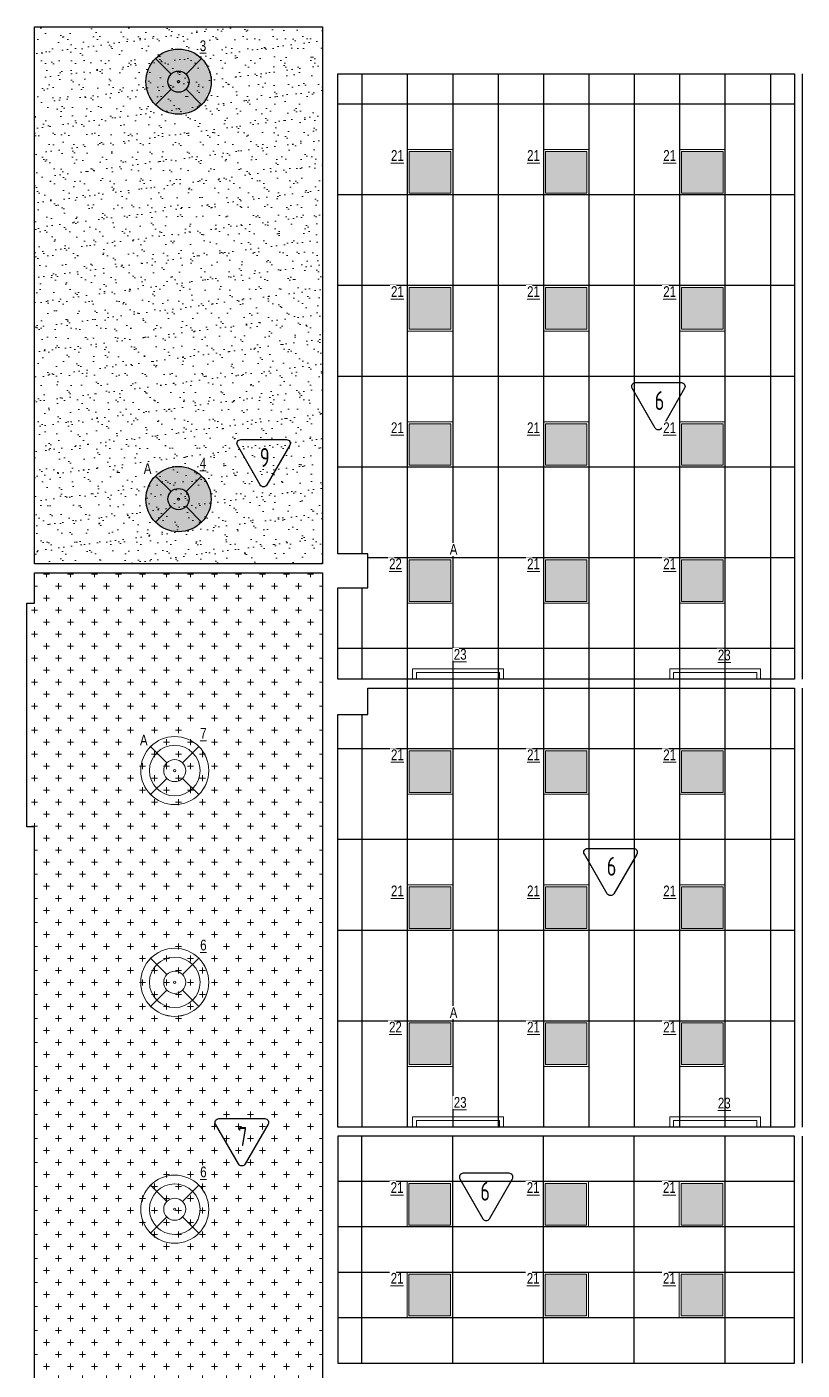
# Model space of a CAD drawing. Header units: millimetres. Extents: x -510890 to 418982, y -118257 to 141350.
# Drawn here: x -25301 to -15051, y 64722 to 82486 of the extents above; entities that cross this region are included whole.
import ezdxf

# ---------------------------------------------------------------- set-up
doc = ezdxf.new("R2010")
doc.units = ezdxf.units.MM
for name, color, linetype, lineweight in [('_ЭОМ_ОБЩ_Освещение_текст тип светильника', 172, 'Continuous', 50), ('_ЭОМ_светильник А', 1, 'Continuous', 35), ('_ЭОМ_светильник Р', 4, 'Continuous', 35), ('АР_Потолки_Штриховка', 252, 'Continuous', 0)]:
    doc.layers.add(name, color=color, linetype=linetype, lineweight=lineweight)
doc.layers.add('X-ref Light', color=250, linetype='Continuous')
doc.layers.add('X-ref Light Emergency', color=249, linetype='Continuous')
doc.layers.add('АР_Потолок_Покраска', color=7, linetype='Continuous', lineweight=5, true_color=0x007399)
doc.layers.get('X-ref Light').off()
doc.styles.add('ISOCPEUR', font='isocpeur.ttf', dxfattribs={"height": 799.9999999999999})
doc.styles.add('ГОСТ', font='cad.shx', dxfattribs={"width": 0.8})

# ---------------------------------------------------------------- blocks, each defined once
blk = doc.blocks.new('подвесной светильник люстра')
at = {"true_color": 0xf8f6b0, "transparency": 33554687}
h = blk.add_hatch(color=51, dxfattribs=at)
h.dxf.hatch_style = 1
edge = h.paths.add_edge_path()
edge.add_ellipse((0, 0), major_axis=(-431.6666666666836, 0), ratio=0.9999999999999278, start_angle=225.0000000000021, end_angle=314.9999999999979)
edge.add_line((-305.234427212194, 305.234427212194), (-98.99494936611666, 98.99494936611666))
edge.add_ellipse((0, 0), major_axis=(-140.0000000000049, 0), ratio=0.9999999999999304, start_angle=225.000000000002, end_angle=314.999999999998, ccw=False)
edge.add_line((98.99494936612066, 98.99494936611336), (305.2344272121939, 305.2344272121939))
edge = h.paths.add_edge_path()
edge.add_ellipse((0, 0), major_axis=(-140.0000000000049, 0), ratio=0.9999999999999304, start_angle=314.999999999998, end_angle=405.000000000002, ccw=False)
edge.add_line((-98.99494936611666, 98.99494936611666), (-305.234427212194, 305.234427212194))
edge.add_ellipse((0, 0), major_axis=(-431.6666666666836, 0), ratio=0.9999999999999278, start_angle=314.9999999999979, end_angle=405.0000000000014)
edge.add_line((-305.2344272121976, -305.2344272121903), (-98.99494936611669, -98.99494936611666))
edge = h.paths.add_edge_path()
edge.add_ellipse((0, 0), major_axis=(-140.0000000000049, 0), ratio=0.9999999999999304, start_angle=405.000000000002, end_angle=494.999999999998, ccw=False)
edge.add_line((-98.99494936611664, -98.99494936611677), (-305.2344272121976, -305.2344272121903))
edge.add_ellipse((0, 0), major_axis=(-431.6666666666836, 0), ratio=0.9999999999999278, start_angle=405.0000000000014, end_angle=494.9999999999979)
edge.add_line((305.234427212194, -305.234427212194), (98.99494936611669, -98.99494936611666))
edge = h.paths.add_edge_path()
edge.add_ellipse((0, 0), major_axis=(-431.6666666666836, 0), ratio=0.9999999999999278, start_angle=494.9999999999979, end_angle=585.0000000000022)
edge.add_line((305.234427212194, 305.2344272121939), (98.99494936612007, 98.99494936611276))
edge.add_ellipse((0, 0), major_axis=(-140.0000000000049, 0), ratio=0.9999999999999304, start_angle=494.999999999998, end_angle=585.000000000002, ccw=False)
edge.add_line((98.99494936611674, -98.99494936611666), (305.2344272121939, -305.234427212194))
edge = h.paths.add_edge_path()
edge.add_ellipse((0, 0), major_axis=(-140.0000000000049, 0), ratio=0.9999999999999304, start_angle=494.999999999998, end_angle=585.0000000000019)
edge.add_ellipse((0, 0), major_axis=(-140.0000000000049, 0), ratio=0.9999999999999304, start_angle=225.000000000002, end_angle=314.999999999998)
edge.add_ellipse((0, 0), major_axis=(-140.0000000000049, 0), ratio=0.9999999999999304, start_angle=314.999999999998, end_angle=405.000000000002)
edge.add_ellipse((0, 0), major_axis=(-140.0000000000049, 0), ratio=0.9999999999999304, start_angle=405.000000000002, end_angle=494.999999999998)
edge = h.paths.add_edge_path(flags=16)
edge.add_ellipse((0, 0), major_axis=(-14.00000000000909, 0), ratio=0.9999999999987021, start_angle=0, end_angle=360)
at = {"color": 0, "linetype": 'ByBlock', "lineweight": -2}
for points in [[(-305.2344272121991, 305.2344272121991), (-98.99494936611154, 98.99494936611154)], [(305.2344272121991, 305.2344272121991), (98.99494936611882, 98.99494936611154)], [(-98.99494936611154, -98.99494936611154), (-305.2344272121918, -305.2344272121845)], [(98.99494936611154, -98.99494936611154), (305.2344272121991, -305.2344272121991)]]:
    blk.add_lwpolyline(points, dxfattribs=at)
for major_axis, ratio, start_param, end_param in [((-431.6666666666836, 0), 0.9999999999999278, 3.926990816987278, 10.21017612416686), ((-140.0000000000049, 0), 0.9999999999999304, 3.926990816987276, 10.21017612416686), ((-140.0000000000049, 0), 0.9999999999999304, 3.926990816987276, 10.21017612416686), ((-14.00000000000909, 0), 0.9999999999987021, 3.926990816987891, 10.21017612416748)]:
    blk.add_ellipse((0, 0), major_axis=major_axis, ratio=ratio, start_param=start_param, end_param=end_param, dxfattribs=at)
blk = doc.blocks.new('A$C4757d704')
at = {"true_color": 0xf8f6b0, "transparency": 33554687}
h = blk.add_hatch(color=51, dxfattribs=at)
h.dxf.hatch_style = 1
h.paths.add_polyline_path([(213.8624240825741, 686.4852035840837), (131.8888672508434, 768.4587604158228, 0.198841386224367), (0.1738138333512325, 450.347627666637, 0.1989833504630757), (132.0626810841545, 132.06268108414), (213.8624240825695, 213.8624240825578, -0.1989123673796465), (115.9790415045762, 450.1738138333185, -0.1989123673796514)])
edge = h.paths.add_edge_path()
edge.add_arc((450.1738138333512, 450.1738138333185), 334.194772328775, 135.0000000000014, 180)
edge.add_arc((450.1738138333512, 450.1738138333185), 334.194772328775, 180, 224.9999999999975)
edge.add_line((213.8624240825695, 213.8624240825578), (346.9345847065837, 346.9345847065766))
edge.add_ellipse((450.1738138333512, 450.1738138333185), major_axis=(-146.0023180000051, 0), ratio=0.9999999999999303, start_angle=315.0000000000051, end_angle=404.9999999999949, ccw=False)
edge.add_line((346.9345847065838, 553.4130429600605), (213.8624240825741, 686.4852035840837))
edge = h.paths.add_edge_path()
edge.add_line((213.8624240825741, 686.4852035840837), (346.9345847065837, 553.4130429600605))
edge.add_ellipse((450.1738138333512, 450.1738138333185), major_axis=(-146.0023180000051, 0), ratio=0.9999999999999303, start_angle=225.000000000002, end_angle=315.0000000000051, ccw=False)
edge.add_line((553.4130429601197, 553.4130429600615), (686.4852035841284, 686.4852035840837))
edge.add_arc((450.1738138333512, 450.1738138333185), 334.1947723287751, 44.99999999999855, 135.0000000000014)
h.paths.add_polyline_path([(131.8888672508434, 768.4587604158228), (213.8624240825741, 686.4852035840837, -0.4142135623731099), (686.4852035841284, 686.4852035840837), (768.4587604158592, 768.4587604158228, 0.4143735626423198)])
h.paths.add_polyline_path([(768.4587604158592, 768.4587604158228), (686.4852035841284, 686.4852035840837, -0.1989123673796514), (784.3685861621262, 450.1738138333185, -0.1989123673796514), (686.4852035841284, 213.8624240825533), (768.2849465825407, 132.0626810841327, 0.1989833504630816), (900.1738138333512, 450.347627666637, 0.198841386224367)])
edge = h.paths.add_edge_path()
edge.add_line((686.4852035841284, 686.4852035840837), (553.4130429601175, 553.4130429600593))
edge.add_ellipse((450.1738138333512, 450.1738138333185), major_axis=(-146.0023180000051, 0), ratio=0.9999999999999303, start_angle=495.000000000005, end_angle=585.000000000002, ccw=False)
edge.add_line((553.4130429601188, 346.9345847065764), (686.4852035841284, 213.8624240825533))
edge.add_arc((450.1738138333512, 450.1738138333185), 334.194772328775, 315.0000000000014, 360)
edge.add_arc((450.1738138333513, 450.1738138333185), 334.194772328775, 0, 44.99999999999856)
edge = h.paths.add_edge_path()
edge.add_ellipse((450.1738138333512, 450.1738138333185), major_axis=(-146.0023180000051, 0), ratio=0.9999999999999303, start_angle=404.9999999999949, end_angle=495.000000000005, ccw=False)
edge.add_line((346.9345847065837, 346.9345847065765), (213.8624240825695, 213.8624240825578))
edge.add_arc((450.1738138333512, 450.1738138333185), 334.194772328775, 224.9999999999975, 315.0000000000014)
edge.add_line((686.4852035841284, 213.8624240825533), (553.4130429601188, 346.9345847065764))
h.paths.add_polyline_path([(768.2849465825407, 132.0626810841327), (686.4852035841284, 213.8624240825533, -0.4142135623731155), (213.8624240825695, 213.8624240825578), (132.0626810841545, 132.06268108414, 0.4140535802038305)])
edge = h.paths.add_edge_path()
edge.add_ellipse((450.1738138333512, 450.1738138333185), major_axis=(-146.0023180000051, 0), ratio=0.9999999999999303, start_angle=495.000000000005, end_angle=585.0000000000019)
edge.add_ellipse((450.1738138333512, 450.1738138333185), major_axis=(-146.0023180000051, 0), ratio=0.9999999999999303, start_angle=225.000000000002, end_angle=315.0000000000051)
edge.add_ellipse((450.1738138333512, 450.1738138333185), major_axis=(-146.0023180000051, 0), ratio=0.9999999999999303, start_angle=315.0000000000051, end_angle=404.9999999999948)
edge.add_ellipse((450.1738138333512, 450.1738138333185), major_axis=(-146.0023180000051, 0), ratio=0.9999999999999303, start_angle=404.9999999999948, end_angle=495.000000000005)
edge = h.paths.add_edge_path(flags=0)
edge.add_ellipse((450.1738138333512, 450.1738138333185), major_axis=(-14.60023180000948, 0), ratio=0.999999999998702, start_angle=0, end_angle=360)
edge = h.paths.add_edge_path(flags=16)
edge.add_ellipse((450.1738138333512, 450.1738138333185), major_axis=(-14.60023180000948, 0), ratio=0.999999999998702, start_angle=0, end_angle=360)
at = {"layer": 'АР_Потолки_Штриховка', "color": 18, "ltscale": 100, "true_color": 0x000000}
for points in [[(131.8528573591811, 768.4947703074849), (346.9345847065761, 553.4130429600682)], [(768.4947703075213, 768.4947703074849), (553.4130429601264, 553.4130429600682)], [(346.9345847065761, 346.9345847065688), (131.8528573591811, 131.8528573591666)], [(553.4130429601264, 346.9345847065688), (768.4947703075213, 131.852857359152)]]:
    blk.add_lwpolyline(points, dxfattribs=at)
for centre, radius in [((450.1738138333512, 450.347627666637), 450), ((450.1738138333512, 450.1738138333185), 334.194772328775)]:
    blk.add_circle(centre, radius, dxfattribs=at)
for major_axis, ratio, start_param, end_param in [((-146.0023180000051, 0), 0.9999999999999303, 3.926990816987276, 10.21017612416686), ((-146.0023180000051, 0), 0.9999999999999303, 3.926990816987276, 10.21017612416686), ((-14.60023180000948, 0), 0.999999999998702, 3.926990816987891, 10.21017612416748)]:
    blk.add_ellipse((450.1738138333512, 450.1738138333185), major_axis=major_axis, ratio=ratio, start_param=start_param, end_param=end_param, dxfattribs=at)
blk = doc.blocks.new('светильник школа коридор')
at = {"color": 0, "linetype": 'ByBlock', "lineweight": -2}
for points in [[(-318.3209564741701, 318.3209564741665), (-103.2392291267752, 103.2392291267497)], [(318.3209564741701, 318.3209564741665), (103.2392291267752, 103.2392291267497)], [(-103.2392291267752, -103.2392291267497), (-318.3209564741701, -318.3209564741519)], [(103.2392291267752, -103.2392291267497), (318.3209564741701, -318.3209564741665)]]:
    blk.add_lwpolyline(points, dxfattribs=at)
blk.add_circle((0, 0), 334.194772328775, dxfattribs=at)
for major_axis, ratio, start_param, end_param in [((-450.1738138333509, 0), 0.999999999999928, 3.926990816987278, 10.21017612416686), ((-146.0023180000051, 0), 0.9999999999999303, 3.926990816987276, 10.21017612416686), ((-146.0023180000051, 0), 0.9999999999999303, 3.926990816987276, 10.21017612416686), ((-14.60023180000948, 0), 0.999999999998702, 3.926990816987891, 10.21017612416748)]:
    blk.add_ellipse((0, 0), major_axis=major_axis, ratio=ratio, start_param=start_param, end_param=end_param, dxfattribs=at)
blk = doc.blocks.new('Кососвет')
at = {"color": 0, "linetype": 'ByBlock', "lineweight": -2, "ltscale": 40}
for points in [[(-600, 26.38208023784682), (600, 26.38208023784682), (600, -111.2262301087801)], [(-600, 26.38208023784682), (-600, -111.2262301087801)], [(-600, -111.2262301087801), (-550, -111.2262301087801)], [(-550, -23.61791976216773), (550, -23.61791976216773)], [(-550, -111.2262301087801), (-550, -23.61791976216773)], [(600, -111.2262301087801), (550, -111.2262301087801), (550, -23.61791976216773)]]:
    blk.add_lwpolyline(points, dxfattribs=at)
blk = doc.blocks.new('RVE-SLIM-PRIME-595')
at = {"color": 0, "linetype": 'ByBlock', "lineweight": -2, "ltscale": 40}
for points in [[(300, -300), (-300, -300), (-300, 300), (300, 300)], [(275, -275), (-275, -275), (-275, 275), (275, 275)]]:
    blk.add_lwpolyline(points, close=True, dxfattribs=at)
blk = doc.blocks.new('A$Cf5012a0c')
at = {"layer": 'АР_Потолки_Штриховка', "color": 18, "lineweight": 18, "ltscale": 100, "true_color": 0x000000}
for points in [[(53070.29662542976, -35186.70062140637), (52470.29662542976, -35186.70062140637), (52470.29662542976, -34586.70062140637), (53070.29662542976, -34586.70062140637)], [(53045.29662542976, -35161.70062140637), (52495.29662542976, -35161.70062140637), (52495.29662542976, -34611.70062140637), (53045.29662542976, -34611.70062140637)], [(54870.29662542976, -35186.70062140637), (54270.29662542976, -35186.70062140637), (54270.29662542976, -34586.70062140637), (54870.29662542976, -34586.70062140637)], [(54845.29662542976, -35161.70062140637), (54295.29662542976, -35161.70062140637), (54295.29662542976, -34611.70062140637), (54845.29662542976, -34611.70062140637)], [(56670.29662542976, -35186.70062140643), (56070.29662542976, -35186.70062140643), (56070.29662542976, -34586.70062140643), (56670.29662542976, -34586.70062140643)], [(56645.29662542976, -35161.70062140643), (56095.29662542976, -35161.70062140643), (56095.29662542976, -34611.70062140643), (56645.29662542976, -34611.70062140643)], [(53070.29662542976, -36986.70062140637), (52470.29662542976, -36986.70062140637), (52470.29662542976, -36386.70062140637), (53070.29662542976, -36386.70062140637)], [(53045.29662542976, -36961.70062140637), (52495.29662542976, -36961.70062140637), (52495.29662542976, -36411.70062140637), (53045.29662542976, -36411.70062140637)], [(54870.29662542976, -36986.70062140637), (54270.29662542976, -36986.70062140637), (54270.29662542976, -36386.70062140637), (54870.29662542976, -36386.70062140637)], [(54845.29662542976, -36961.70062140637), (54295.29662542976, -36961.70062140637), (54295.29662542976, -36411.70062140637), (54845.29662542976, -36411.70062140637)], [(56670.29662542976, -36986.70062140643), (56070.29662542976, -36986.70062140643), (56070.29662542976, -36386.70062140643), (56670.29662542976, -36386.70062140643)], [(56645.29662542976, -36961.70062140643), (56095.29662542976, -36961.70062140643), (56095.29662542976, -36411.70062140643), (56645.29662542976, -36411.70062140643)], [(53070.29662542976, -38786.70062140637), (52470.29662542976, -38786.70062140637), (52470.29662542976, -38186.70062140637), (53070.29662542976, -38186.70062140637)], [(54870.29662542976, -38786.70062140637), (54270.29662542976, -38786.70062140637), (54270.29662542976, -38186.70062140637), (54870.29662542976, -38186.70062140637)], [(56670.29662542976, -38786.70062140643), (56070.29662542976, -38786.70062140643), (56070.29662542976, -38186.70062140643), (56670.29662542976, -38186.70062140643)], [(53045.29662542976, -38761.70062140637), (52495.29662542976, -38761.70062140637), (52495.29662542976, -38211.70062140637), (53045.29662542976, -38211.70062140637)], [(54845.29662542976, -38761.70062140637), (54295.29662542976, -38761.70062140637), (54295.29662542976, -38211.70062140637), (54845.29662542976, -38211.70062140637)], [(56645.29662542976, -38761.70062140643), (56095.29662542976, -38761.70062140643), (56095.29662542976, -38211.70062140643), (56645.29662542976, -38211.70062140643)], [(53070.29662542976, -40586.70062140637), (52470.29662542976, -40586.70062140637), (52470.29662542976, -39986.70062140637), (53070.29662542976, -39986.70062140637)], [(53045.29662542976, -40561.70062140637), (52495.29662542976, -40561.70062140637), (52495.29662542976, -40011.70062140637), (53045.29662542976, -40011.70062140637)], [(54870.29662542976, -40586.70062140637), (54270.29662542976, -40586.70062140637), (54270.29662542976, -39986.70062140637), (54870.29662542976, -39986.70062140637)], [(54845.29662542976, -40561.70062140637), (54295.29662542976, -40561.70062140637), (54295.29662542976, -40011.70062140637), (54845.29662542976, -40011.70062140637)], [(56670.29662542976, -40586.70062140643), (56070.29662542976, -40586.70062140643), (56070.29662542976, -39986.70062140643), (56670.29662542976, -39986.70062140643)], [(56645.29662542976, -40561.70062140643), (56095.29662542976, -40561.70062140643), (56095.29662542976, -40011.70062140643), (56645.29662542976, -40011.70062140643)], [(53070.29662542976, -43111.89572919143), (52470.29662542976, -43111.89572919143), (52470.29662542976, -42511.89572919143), (53070.29662542976, -42511.89572919143)], [(53045.29662542976, -43086.89572919143), (52495.29662542976, -43086.89572919143), (52495.29662542976, -42536.89572919143), (53045.29662542976, -42536.89572919143)], [(54870.29662542976, -43111.89572919143), (54270.29662542976, -43111.89572919143), (54270.29662542976, -42511.89572919143), (54870.29662542976, -42511.89572919143)], [(54845.29662542976, -43086.89572919143), (54295.29662542976, -43086.89572919143), (54295.29662542976, -42536.89572919143), (54845.29662542976, -42536.89572919143)], [(56670.29662542976, -43111.89572919148), (56070.29662542976, -43111.89572919148), (56070.29662542976, -42511.89572919148), (56670.29662542976, -42511.89572919148)], [(56645.29662542976, -43086.89572919148), (56095.29662542976, -43086.89572919148), (56095.29662542976, -42536.89572919148), (56645.29662542976, -42536.89572919148)], [(53070.29662542976, -44911.89572919143), (52470.29662542976, -44911.89572919143), (52470.29662542976, -44311.89572919143), (53070.29662542976, -44311.89572919143)], [(53045.29662542976, -44886.89572919143), (52495.29662542976, -44886.89572919143), (52495.29662542976, -44336.89572919143), (53045.29662542976, -44336.89572919143)], [(54870.29662542976, -44911.89572919143), (54270.29662542976, -44911.89572919143), (54270.29662542976, -44311.89572919143), (54870.29662542976, -44311.89572919143)], [(54845.29662542976, -44886.89572919143), (54295.29662542976, -44886.89572919143), (54295.29662542976, -44336.89572919143), (54845.29662542976, -44336.89572919143)], [(56670.29662542976, -44911.89572919148), (56070.29662542976, -44911.89572919148), (56070.29662542976, -44311.89572919148), (56670.29662542976, -44311.89572919148)], [(56645.29662542976, -44886.89572919148), (56095.29662542976, -44886.89572919148), (56095.29662542976, -44336.89572919148), (56645.29662542976, -44336.89572919148)], [(53070.29662542976, -46711.89572919143), (52470.29662542976, -46711.89572919143), (52470.29662542976, -46111.89572919143), (53070.29662542976, -46111.89572919143)], [(53045.29662542976, -46686.89572919143), (52495.29662542976, -46686.89572919143), (52495.29662542976, -46136.89572919143), (53045.29662542976, -46136.89572919143)], [(54870.29662542976, -46711.89572919143), (54270.29662542976, -46711.89572919143), (54270.29662542976, -46111.89572919143), (54870.29662542976, -46111.89572919143)], [(54845.29662542976, -46686.89572919143), (54295.29662542976, -46686.89572919143), (54295.29662542976, -46136.89572919143), (54845.29662542976, -46136.89572919143)], [(56670.29662542976, -46711.89572919148), (56070.29662542976, -46711.89572919148), (56070.29662542976, -46111.89572919148), (56670.29662542976, -46111.89572919148)], [(56645.29662542976, -46686.89572919148), (56095.29662542976, -46686.89572919148), (56095.29662542976, -46136.89572919148), (56645.29662542976, -46136.89572919148)]]:
    blk.add_lwpolyline(points, close=True, dxfattribs=at)
at = {"layer": '_ЭОМ_светильник А', "color": 18, "lineweight": 18, "ltscale": 100, "true_color": 0x000000}
for name, p in [('подвесной светильник люстра', (49445.28358506341, -39208.97285786917)), ('RVE-SLIM-PRIME-595', (52770.29662542976, -40286.70062140637)), ('RVE-SLIM-PRIME-595', (52770.29662542976, -46411.89572919143))]:
    blk.add_blockref(name, p, dxfattribs=at)
at = {"layer": '_ЭОМ_светильник Р', "color": 18, "lineweight": 18, "ltscale": 100, "true_color": 0x000000}
for name, p in [('подвесной светильник люстра', (49445.30843784846, -33688.93852798775)), ('RVE-SLIM-PRIME-595', (52770.29662543011, -34886.71512202325)), ('RVE-SLIM-PRIME-595', (54570.29662543011, -34886.71512202325)), ('RVE-SLIM-PRIME-595', (56370.29662543011, -34886.71512202331)), ('RVE-SLIM-PRIME-595', (52770.29662543011, -36686.71512202325)), ('RVE-SLIM-PRIME-595', (54570.29662543011, -36686.71512202325)), ('RVE-SLIM-PRIME-595', (56370.29662543011, -36686.71512202331)), ('RVE-SLIM-PRIME-595', (52770.29662543011, -38486.71512202325)), ('RVE-SLIM-PRIME-595', (54570.29662543011, -38486.71512202325)), ('RVE-SLIM-PRIME-595', (56370.29662543011, -38486.71512202331)), ('RVE-SLIM-PRIME-595', (54570.29662543011, -40286.71512202325)), ('RVE-SLIM-PRIME-595', (56370.29662543011, -40286.71512202331)), ('Кососвет', (53140.29662542942, -41478.16949908281)), ('Кососвет', (56540.29662542942, -41478.16949908281)), ('RVE-SLIM-PRIME-595', (52770.29662543011, -42811.9102298083)), ('RVE-SLIM-PRIME-595', (54570.29662543011, -42811.9102298083)), ('RVE-SLIM-PRIME-595', (56370.29662543011, -42811.91022980836)), ('RVE-SLIM-PRIME-595', (52770.29662543011, -44611.9102298083)), ('RVE-SLIM-PRIME-595', (54570.29662543011, -44611.9102298083)), ('RVE-SLIM-PRIME-595', (56370.29662543011, -44611.91022980836)), ('светильник школа коридор', (49395.29662543023, -45599.39841793932)), ('RVE-SLIM-PRIME-595', (54570.29662543011, -46411.9102298083)), ('RVE-SLIM-PRIME-595', (56370.29662543011, -46411.91022980836)), ('Кососвет', (53140.29662542942, -47403.16949908252)), ('Кососвет', (56540.29662542942, -47403.16949908252)), ('светильник школа коридор', (49395.29662543023, -48599.39841793932)), ('RVE-SLIM-PRIME-595', (52766.22499498155, -48534.39572919317)), ('RVE-SLIM-PRIME-595', (54566.22499498178, -48534.39572919189)), ('RVE-SLIM-PRIME-595', (56366.22499498155, -48534.39572919189)), ('RVE-SLIM-PRIME-595', (52766.22499498155, -49734.39572919317)), ('RVE-SLIM-PRIME-595', (54566.22499498178, -49734.39572919189)), ('RVE-SLIM-PRIME-595', (56366.22499498155, -49734.39572919189))]:
    blk.add_blockref(name, p, dxfattribs=at)
at = {"layer": 'X-ref Light', "color": 18, "linetype": 'ByBlock', "lineweight": 18, "ltscale": 40, "true_color": 0x000000}
for p in [(48945.12281159684, -43249.57223177265), (48945.12281159684, -46049.57223177265), (48945.12281159684, -49049.57223177265)]:
    blk.add_blockref('A$C4757d704', p, dxfattribs=at)
at = {"layer": 'X-ref Light Emergency', "color": 18, "linetype": 'ByBlock', "lineweight": 18, "ltscale": 40, "true_color": 0x000000}
for p in [(49445.30843784846, -33688.93852798775), (49445.28358506341, -39208.97285786917)]:
    blk.add_blockref('подвесной светильник люстра', p, dxfattribs=at)
at = {"layer": '_ЭОМ_ОБЩ_Освещение_текст тип светильника', "color": 18, "lineweight": 18, "ltscale": 40, "true_color": 0x000000, "char_height": 142.1875, "width": 55.871829552576, "attachment_point": 1, "style": 'ГОСТ', "bg_fill": 3, "box_fill_scale": 1.1, "bg_fill_color": 256, "bg_fill_transparency": 0}
for insert in [(53084.87231896049, -41191.01381905109), (53084.87231896049, -47116.0138190508)]:
    blk.add_mtext('{\\L23}', dxfattribs=dict(at, insert=insert))
for s, insert in [('{\\L3}', (49726.68021122203, -33143.43827024932)), ('{\\L21}', (52253.91411332949, -34594.2937872333)), ('{\\L21}', (54053.91411332949, -34594.2937872333)), ('{\\L21}', (55853.91411332949, -34594.29378723336)), ('{\\L21}', (52253.91411332949, -36394.2937872333)), ('{\\L21}', (54053.91411332949, -36394.2937872333)), ('{\\L21}', (55853.91411332949, -36394.29378723336)), ('{\\L21}', (52253.91411332949, -38194.2937872333)), ('{\\L21}', (54053.91411332949, -38194.2937872333)), ('{\\L21}', (55853.91411332949, -38194.29378723336)), ('{\\L4}', (49726.65535843698, -38663.47260013074)), ('{\\L22}', (52229.10681263334, -39994.27928661642)), ('{\\L21}', (54053.91411332949, -39994.2937872333)), ('{\\L21}', (55853.91411332949, -39994.29378723336)), ('{\\L23}', (56576.64225202403, -41199.68105910637)), ('{\\L21}', (52253.91411332949, -42519.48889501835)), ('{\\L21}', (54053.91411332949, -42519.48889501835)), ('{\\L21}', (55853.91411332949, -42519.48889501841)), ('{\\L21}', (52253.91411332949, -44319.48889501835)), ('{\\L21}', (54053.91411332949, -44319.48889501835)), ('{\\L21}', (55853.91411332949, -44319.48889501841)), ('{\\L6}', (49731.95307613653, -45035.20886566857)), ('{\\L22}', (52229.10681263334, -46119.47439440148)), ('{\\L21}', (54053.91411332949, -46119.48889501835)), ('{\\L21}', (55853.91411332949, -46119.48889501841)), ('{\\L23}', (56576.64225202403, -47124.68105910608)), ('{\\L6}', (49731.95307613653, -48035.20886566857)), ('{\\L21}', (52249.84248288092, -48241.97439440322)), ('{\\L21}', (54049.84248288115, -48241.97439440194)), ('{\\L21}', (55849.84248288092, -48241.97439440194)), ('{\\L21}', (52249.84248288092, -49441.97439440322)), ('{\\L21}', (54049.84248288115, -49441.97439440194)), ('{\\L21}', (55849.84248288092, -49441.97439440194))]:
    blk.add_mtext(s, dxfattribs=dict(at, insert=insert))
at = {"layer": '_ЭОМ_светильник А', "color": 18, "lineweight": 18, "ltscale": 100, "true_color": 0x000000, "char_height": 142.1875, "width": 86.04374658316377, "attachment_point": 1, "style": 'ГОСТ', "bg_fill": 3, "box_fill_scale": 1.1, "bg_fill_color": 256, "bg_fill_transparency": 0}
for insert in [(48985.49604895059, -38734.13129113952), (53031.30552109017, -39803.27846982045), (48935.50908931741, -42324.55707227864, 4.999999999999952e-09), (53031.30552109017, -45928.4735776055)]:
    blk.add_mtext('А', dxfattribs=dict(at, insert=insert))
at = {"layer": '_ЭОМ_светильник А', "color": 18, "lineweight": 18, "ltscale": 100, "true_color": 0x000000}
blk.add_blockref('светильник школа коридор', (49395.29662543023, -42799.39841793932), dxfattribs=at)
at = {"layer": '_ЭОМ_ОБЩ_Освещение_текст тип светильника', "color": 18, "lineweight": 18, "ltscale": 40, "true_color": 0x000000, "insert": (49731.95307613653, -42235.20886566857), "char_height": 142.1875, "width": 55.871829552576, "attachment_point": 1, "style": 'ГОСТ', "bg_fill": 3, "box_fill_scale": 1.1, "bg_fill_color": 256, "bg_fill_transparency": 0}
blk.add_mtext('{\\L7}', dxfattribs=at)

msp = doc.modelspace()

# ---------------------------------------------------------------- hatches: boundary and pattern name
at = {"layer": 'АР_Потолки_Штриховка', "ltscale": 100, "true_color": 0xf8f6b0}
h = msp.add_hatch(color=51, dxfattribs=at)
h.dxf.hatch_style = 1
h.paths.add_polyline_path([(-20245.69748754452, 80288.37756613805), (-19695.69748754452, 80288.37756613805), (-19695.69748754452, 80838.37756613805), (-20245.69748754452, 80838.37756613805)])
h = msp.add_hatch(color=51, dxfattribs=at)
h.dxf.hatch_style = 1
h.paths.add_polyline_path([(-18445.69748754452, 80288.37756613802), (-17895.69748754452, 80288.37756613802), (-17895.69748754452, 80838.37756613802), (-18445.69748754452, 80838.37756613802)])
h = msp.add_hatch(color=51, dxfattribs=at)
h.dxf.hatch_style = 1
h.paths.add_polyline_path([(-16645.69748754452, 80288.377566138), (-16095.69748754452, 80288.377566138), (-16095.69748754452, 80838.377566138), (-16645.69748754452, 80838.377566138)])
h = msp.add_hatch(color=51, dxfattribs=at)
h.dxf.hatch_style = 1
h.paths.add_polyline_path([(-20245.69748754454, 78488.37756613805), (-19695.69748754454, 78488.37756613805), (-19695.69748754454, 79038.37756613805), (-20245.69748754454, 79038.37756613805)])
h = msp.add_hatch(color=51, dxfattribs=at)
h.dxf.hatch_style = 1
h.paths.add_polyline_path([(-18445.69748754454, 78488.37756613802), (-17895.69748754454, 78488.37756613802), (-17895.69748754454, 79038.37756613802), (-18445.69748754454, 79038.37756613802)])
h = msp.add_hatch(color=51, dxfattribs=at)
h.dxf.hatch_style = 1
h.paths.add_polyline_path([(-16645.69748754454, 78488.377566138), (-16095.69748754454, 78488.377566138), (-16095.69748754454, 79038.377566138), (-16645.69748754454, 79038.377566138)])
h = msp.add_hatch(color=51, dxfattribs=at)
h.dxf.hatch_style = 1
h.paths.add_polyline_path([(-20245.69748754456, 76688.37756613805), (-19695.69748754456, 76688.37756613805), (-19695.69748754456, 77238.37756613805), (-20245.69748754456, 77238.37756613805)])
h = msp.add_hatch(color=51, dxfattribs=at)
h.dxf.hatch_style = 1
h.paths.add_polyline_path([(-18445.69748754456, 76688.37756613802), (-17895.69748754456, 76688.37756613802), (-17895.69748754456, 77238.37756613802), (-18445.69748754456, 77238.37756613802)])
h = msp.add_hatch(color=51, dxfattribs=at)
h.dxf.hatch_style = 1
h.paths.add_polyline_path([(-16645.69748754456, 76688.377566138), (-16095.69748754456, 76688.377566138), (-16095.69748754456, 77238.377566138), (-16645.69748754456, 77238.377566138)])
h = msp.add_hatch(color=51, dxfattribs=at)
h.dxf.hatch_style = 1
h.paths.add_polyline_path([(-20245.69748754458, 74888.37756613805), (-19695.69748754458, 74888.37756613805), (-19695.69748754458, 75438.37756613805), (-20245.69748754458, 75438.37756613805)])
h = msp.add_hatch(color=51, dxfattribs=at)
h.dxf.hatch_style = 1
h.paths.add_polyline_path([(-18445.69748754458, 74888.37756613802), (-17895.69748754458, 74888.37756613802), (-17895.69748754458, 75438.37756613802), (-18445.69748754458, 75438.37756613802)])
h = msp.add_hatch(color=51, dxfattribs=at)
h.dxf.hatch_style = 1
h.paths.add_polyline_path([(-16645.69748754458, 74888.377566138), (-16095.69748754458, 74888.377566138), (-16095.69748754458, 75438.377566138), (-16645.69748754458, 75438.377566138)])
h = msp.add_hatch(color=51, dxfattribs=at)
h.dxf.hatch_style = 1
h.paths.add_polyline_path([(-20245.69748754455, 72363.182458353), (-19695.69748754455, 72363.182458353), (-19695.69748754455, 72913.182458353), (-20245.69748754455, 72913.182458353)])
h = msp.add_hatch(color=51, dxfattribs=at)
h.dxf.hatch_style = 1
h.paths.add_polyline_path([(-18445.69748754455, 72363.18245835297), (-17895.69748754455, 72363.18245835297), (-17895.69748754455, 72913.18245835297), (-18445.69748754455, 72913.18245835297)])
h = msp.add_hatch(color=51, dxfattribs=at)
h.dxf.hatch_style = 1
h.paths.add_polyline_path([(-16645.69748754455, 72363.18245835295), (-16095.69748754455, 72363.18245835295), (-16095.69748754455, 72913.18245835295), (-16645.69748754455, 72913.18245835295)])
h = msp.add_hatch(color=51, dxfattribs=at)
h.dxf.hatch_style = 1
h.paths.add_polyline_path([(-20245.69748754453, 70563.182458353), (-19695.69748754453, 70563.182458353), (-19695.69748754453, 71113.182458353), (-20245.69748754453, 71113.182458353)])
h = msp.add_hatch(color=51, dxfattribs=at)
h.dxf.hatch_style = 1
h.paths.add_polyline_path([(-18445.69748754453, 70563.18245835297), (-17895.69748754453, 70563.18245835297), (-17895.69748754453, 71113.18245835297), (-18445.69748754453, 71113.18245835297)])
h = msp.add_hatch(color=51, dxfattribs=at)
h.dxf.hatch_style = 1
h.paths.add_polyline_path([(-16645.69748754453, 70563.18245835295), (-16095.69748754453, 70563.18245835295), (-16095.69748754453, 71113.18245835295), (-16645.69748754453, 71113.18245835295)])
h = msp.add_hatch(color=51, dxfattribs=at)
h.dxf.hatch_style = 1
h.paths.add_polyline_path([(-20245.6974875445, 68763.182458353), (-19695.6974875445, 68763.182458353), (-19695.6974875445, 69313.182458353), (-20245.6974875445, 69313.182458353)])
h = msp.add_hatch(color=51, dxfattribs=at)
h.dxf.hatch_style = 1
h.paths.add_polyline_path([(-18445.6974875445, 68763.18245835297), (-17895.6974875445, 68763.18245835297), (-17895.6974875445, 69313.18245835297), (-18445.6974875445, 69313.18245835297)])
h = msp.add_hatch(color=51, dxfattribs=at)
h.dxf.hatch_style = 1
h.paths.add_polyline_path([(-16645.6974875445, 68763.18245835295), (-16095.6974875445, 68763.18245835295), (-16095.6974875445, 69313.18245835295), (-16645.6974875445, 69313.18245835295)])
h = msp.add_hatch(color=51, dxfattribs=at)
h.dxf.hatch_style = 1
h.paths.add_polyline_path([(-19699.76911799344, 67190.6824583512), (-20249.76911799344, 67190.6824583512), (-20249.76911799344, 66640.6824583512), (-19699.76911799344, 66640.6824583512)])
h = msp.add_hatch(color=51, dxfattribs=at)
h.dxf.hatch_style = 1
h.paths.add_polyline_path([(-17899.76911799305, 67190.6824583525), (-18449.76911799305, 67190.6824583525), (-18449.76911799305, 66640.6824583525), (-17899.76911799305, 66640.6824583525)])
h = msp.add_hatch(color=51, dxfattribs=at)
h.dxf.hatch_style = 1
h.paths.add_polyline_path([(-16099.76911799344, 67190.6824583525), (-16649.76911799344, 67190.6824583525), (-16649.76911799344, 66640.6824583525), (-16099.76911799344, 66640.6824583525)])
h = msp.add_hatch(color=51, dxfattribs=at)
h.dxf.hatch_style = 1
h.paths.add_polyline_path([(-19699.76911799312, 65990.6824583512), (-20249.76911799312, 65990.6824583512), (-20249.76911799312, 65440.68245835121), (-19699.76911799312, 65440.68245835121)])
h = msp.add_hatch(color=51, dxfattribs=at)
h.dxf.hatch_style = 1
h.paths.add_polyline_path([(-17899.76911799272, 65990.6824583525), (-18449.76911799272, 65990.6824583525), (-18449.76911799272, 65440.6824583525), (-17899.76911799272, 65440.6824583525)])
h = msp.add_hatch(color=51, dxfattribs=at)
h.dxf.hatch_style = 1
h.paths.add_polyline_path([(-16099.76911799312, 65990.6824583525), (-16649.76911799312, 65990.6824583525), (-16649.76911799312, 65440.6824583525), (-16099.76911799312, 65440.6824583525)])
at = {"layer": 'АР_Потолок_Покраска'}
h = msp.add_hatch(dxfattribs=at)
h.set_pattern_fill('AR-SAND', color=256, scale=5)
h.set_pattern_definition([(37.50000000000001, (-229917.4390438058, 47614.56216568952), (-8.000156479920228, 244.7066186646712), [0, -193.04, 0, -215.9, 0, -206.375]), (7.499999999999999, (-229917.4390438058, 47614.56216568952), (224.7616415690013, 358.4125502841771), [0, -104.14, 0, -173.99, 0, -66.67500000000001]), (327.5, (-230073.6490438058, 47614.56216568952), (395.496185120729, 0.718592339272881), [0, -63.5, 0, -228.6, 0, -298.45]), (317.5, (-230073.6490438058, 47614.56216568952), (381.7782262361486, 111.4646616286082), [0, -31.75, 0, -149.86, 0, -171.45])])
h.paths.add_polyline_path([(-21390.66254310397, 82485.6824583531), (-21390.69748754419, 75385.68245835276), (-25200.69748754418, 75385.68245835276), (-25200.69748754418, 82485.68245835308)])
h = msp.add_hatch(dxfattribs=at)
h.set_pattern_fill('CROSS', color=256, scale=25)
h.set_pattern_definition([(0, (0, 0), (158.75, 158.75), [79.375, -238.125]), (90, (39.6875, -39.6875), (-158.75, 158.75), [79.375, -238.125])])
h.paths.add_polyline_path([(-25200.69748754412, 75265.68245837334), (-21390.69748754412, 75265.68245837334), (-21390.69748754412, 61655.68245837241), (-25200.69748754389, 61655.68245837241), (-25200.69748754377, 71908.16474465208), (-25300.69748754412, 71908.16474465208), (-25300.69748754412, 74865.68245837252), (-25200.69748754412, 74865.68245837252)])

# ---------------------------------------------------------------- linework, layer by layer
for points in [[(-21390.66254310397, 82485.6824583531), (-21390.69748754419, 75385.68245835276), (-25200.69748754418, 75385.68245835276), (-25200.69748754418, 82485.68245835308)], [(-21190.6974875443, 81866.07267392316), (-15150.69748754488, 81866.07267392316), (-15150.69748754488, 73860.68245835282), (-21190.6974875443, 73860.68245835282), (-21190.6974875443, 75065.68245835276), (-20790.69748754426, 75065.68245835276), (-20790.69748754433, 75515.68262842385), (-21190.6974875443, 75515.68262842385)], [(-25200.69748754412, 75265.68245837334), (-21390.69748754412, 75265.68245837334), (-21390.69748754412, 61655.68245837241), (-25200.69748754389, 61655.68245837241), (-25200.69748754377, 71908.16474465208), (-25300.69748754412, 71908.16474465208), (-25300.69748754412, 74865.68245837252), (-25200.69748754412, 74865.68245837252)], [(-20790.69748754426, 73390.68228828174), (-20790.69748754426, 73740.68245835282), (-15150.6974875443, 73740.68245835282), (-15150.6974875443, 67935.68245835311), (-21190.69748754441, 67935.68245835311), (-21190.6974875445, 73390.68228828174)], [(-15150.6974875443, 67815.68245835253), (-21190.69748754441, 67815.68245835253), (-21190.69748754441, 64815.68245835253), (-15150.6974875443, 64815.68245835253)]]:
    msp.add_lwpolyline(points, close=True)
for points in [[(-20870.69748754459, 81866.07267392316), (-20870.69748754459, 75515.68262842385)], [(-20270.69748754459, 81866.07267392316), (-20270.69748754459, 73860.68245835282)], [(-19670.69748754459, 81866.07267392316), (-19670.69748754459, 73860.68245835282)], [(-19070.69748754459, 81866.07267392316), (-19070.69748754459, 73860.68245835282)], [(-18470.69748754459, 81866.07267392316), (-18470.69748754459, 73860.68245835282)], [(-17870.69748754459, 81866.07267392316), (-17870.69748754459, 73860.68245835282)], [(-17270.69748754459, 81866.07267392316), (-17270.69748754459, 73860.68245835282)], [(-16670.69748754459, 81866.07267392316), (-16670.69748754459, 73860.68245835282)], [(-16070.69748754459, 81866.07267392316), (-16070.69748754459, 73860.68245835282)], [(-15470.69748754459, 81866.07267392316), (-15470.69748754459, 73860.68245835282)], [(-15050.6974875443, 81866.07267392304), (-15050.69748754488, 73860.68245835282)], [(-15150.69748754484, 81463.37756613799), (-21190.69748754431, 81463.37756613806)], [(-15150.69748754485, 80263.37756613799), (-21190.69748754432, 80263.37756613806)], [(-15150.69748754486, 79063.37756613799), (-21190.69748754434, 79063.37756613806)], [(-15150.69748754488, 77863.37756613799), (-21190.69748754435, 77863.37756613806)], [(-15150.69748754489, 76663.37756613799), (-21190.69748754437, 76663.37756613806)], [(-20270.69748754459, 75941.07267392345), (-20270.69748754459, 67935.68245835311)], [(-19670.69748754459, 75941.07267392345), (-19670.69748754459, 67935.68245835311)], [(-19070.69748754459, 75941.07267392345), (-19070.69748754459, 67935.68245835311)], [(-18470.69748754459, 75941.07267392345), (-18470.69748754459, 67935.68245835311)], [(-17870.69748754459, 75941.07267392345), (-17870.69748754459, 67935.68245835311)], [(-17270.69748754459, 75941.07267392345), (-17270.69748754459, 67935.68245835311)], [(-16670.69748754459, 75941.07267392345), (-16670.69748754459, 67935.68245835311)], [(-16070.69748754459, 75941.07267392345), (-16070.69748754459, 67935.68245835311)], [(-15470.69748754459, 75941.07267392345), (-15470.69748754459, 67935.68245835311)], [(-15150.69748754491, 75463.37756613799), (-20790.69748754432, 75463.37756613806)], [(-20870.69748754459, 75065.68245835276), (-20870.69748754459, 73860.68245835282)], [(-15150.69748754492, 74263.37756613799), (-21190.6974875444, 74263.37756613806)], [(-15050.69748754488, 73740.68245835282), (-15050.6974875443, 67935.68245835311)], [(-20870.69748754459, 73390.68228828174), (-20870.69748754459, 67935.68245835311)], [(-15150.69748754433, 72938.18245835297), (-21190.69748754449, 72938.18245835288)], [(-15150.69748754432, 71738.18245835297), (-21190.69748754448, 71738.18245835288)], [(-15150.6974875443, 70538.18245835297), (-21190.69748754446, 70538.18245835288)], [(-15150.69748754428, 69338.18245835297), (-21190.69748754444, 69338.18245835288)], [(-20874.76911799377, 67815.68245835253), (-20874.76911799268, 64815.68245835253)], [(-19674.76911799377, 67815.68245835253), (-19674.76911799268, 64815.68245835253)], [(-18474.76911799377, 67815.68245835253), (-18474.76911799268, 64815.68245835253)], [(-17274.76911799377, 67815.68245835253), (-17274.76911799268, 64815.68245835253)], [(-16074.76911799377, 67815.68245835253), (-16074.76911799269, 64815.68245835253)], [(-15050.6974875443, 67815.68245835253), (-15050.6974875443, 64815.68245835253)], [(-15150.6974875443, 67215.68245835253), (-21190.69748754441, 67215.68245835253)], [(-15150.6974875443, 66615.68245835253), (-21190.69748754441, 66615.68245835253)], [(-15150.6974875443, 66015.68245835253), (-21190.69748754441, 66015.68245835253)], [(-15150.6974875443, 65415.68245835253), (-21190.69748754441, 65415.68245835253)]]:
    msp.add_lwpolyline(points)
for points in [[(-17253.8880297348, 77780.82274777569), (-16647.67008900546, 77780.82274777546, -0.5773494962845065), (-16604.36883988857, 77705.82298507982), (-16907.47772440509, 77180.82299687165, -0.5773541042744643), (-16994.08055241659, 77180.82299687165), (-17297.18921438031, 77705.82259960832, -0.5773491286020777), (-17253.8880297348, 77780.82274777569, -1.710881644036777e-06)], [(-22473.94778146112, 77028.53891750434), (-21867.72984073177, 77028.5389175041, -0.5773494962845065), (-21824.42859161488, 76953.53915480847), (-22127.5374761314, 76428.5391666003, -0.5773541042744643), (-22214.1403041429, 76428.5391666003), (-22517.24896610662, 76953.53876933697, -0.5773491286020777), (-22473.94778146112, 77028.53891750434, -1.710881644036777e-06)], [(-17886.44666365889, 71622.44767700901), (-17280.22872292955, 71622.44767700878, -0.5773494962845065), (-17236.92747381266, 71547.44791431315), (-17540.03635832918, 71022.44792610497, -0.5773541042744643), (-17626.63918634068, 71022.44792610497), (-17929.7478483044, 71547.44752884164, -0.5773491286020777), (-17886.44666365889, 71622.44767700901, -1.710881644036777e-06)], [(-22761.39684871101, 68048.50763228706), (-22155.17890798167, 68048.50763228683, -0.5773494962845065), (-22111.87765886477, 67973.5078695912), (-22414.9865433813, 67448.507881383, -0.5773541042744643), (-22501.58937139279, 67448.507881383), (-22804.69803335652, 67973.50748411969, -0.5773491286020777), (-22761.39684871101, 68048.50763228706, -1.710881644036777e-06)], [(-18924.86452520531, 67325.1183818524), (-19531.08246593465, 67325.11838185217, 0.5773494962845065), (-19574.38371505155, 67250.11861915654), (-19271.27483053503, 66725.11863094836, 0.5773541042744643), (-19184.67200252353, 66725.11863094836), (-18881.56334055981, 67250.11823368503, 0.5773491286020777), (-18924.86452520531, 67325.1183818524, 1.710881644036777e-06)]]:
    msp.add_lwpolyline(points, format="xyb")
at = {"layer": 'АР_Потолки_Штриховка', "color": 18, "ltscale": 100, "true_color": 0x000000}
for points in [[(-19670.69748754452, 80263.37756613805), (-20270.69748754452, 80263.37756613805), (-20270.69748754452, 80863.37756613805), (-19670.69748754452, 80863.37756613805)], [(-19695.69748754452, 80288.37756613805), (-20245.69748754452, 80288.37756613805), (-20245.69748754452, 80838.37756613805), (-19695.69748754452, 80838.37756613805)], [(-17870.69748754452, 80263.37756613802), (-18470.69748754452, 80263.37756613802), (-18470.69748754452, 80863.37756613802), (-17870.69748754452, 80863.37756613802)], [(-17895.69748754452, 80288.37756613802), (-18445.69748754452, 80288.37756613802), (-18445.69748754452, 80838.37756613802), (-17895.69748754452, 80838.37756613802)], [(-16070.69748754452, 80263.377566138), (-16670.69748754452, 80263.377566138), (-16670.69748754452, 80863.377566138), (-16070.69748754452, 80863.377566138)], [(-16095.69748754452, 80288.377566138), (-16645.69748754452, 80288.377566138), (-16645.69748754452, 80838.377566138), (-16095.69748754452, 80838.377566138)], [(-19670.69748754454, 78463.37756613805), (-20270.69748754454, 78463.37756613805), (-20270.69748754454, 79063.37756613805), (-19670.69748754454, 79063.37756613805)], [(-17870.69748754454, 78463.37756613802), (-18470.69748754454, 78463.37756613802), (-18470.69748754454, 79063.37756613802), (-17870.69748754454, 79063.37756613802)], [(-16070.69748754454, 78463.377566138), (-16670.69748754454, 78463.377566138), (-16670.69748754454, 79063.377566138), (-16070.69748754454, 79063.377566138)], [(-19695.69748754454, 78488.37756613805), (-20245.69748754454, 78488.37756613805), (-20245.69748754454, 79038.37756613805), (-19695.69748754454, 79038.37756613805)], [(-17895.69748754454, 78488.37756613802), (-18445.69748754454, 78488.37756613802), (-18445.69748754454, 79038.37756613802), (-17895.69748754454, 79038.37756613802)], [(-16095.69748754454, 78488.377566138), (-16645.69748754454, 78488.377566138), (-16645.69748754454, 79038.377566138), (-16095.69748754454, 79038.377566138)], [(-19670.69748754456, 76663.37756613805), (-20270.69748754456, 76663.37756613805), (-20270.69748754456, 77263.37756613805), (-19670.69748754456, 77263.37756613805)], [(-19695.69748754456, 76688.37756613805), (-20245.69748754456, 76688.37756613805), (-20245.69748754456, 77238.37756613805), (-19695.69748754456, 77238.37756613805)], [(-17870.69748754456, 76663.37756613802), (-18470.69748754456, 76663.37756613802), (-18470.69748754456, 77263.37756613802), (-17870.69748754456, 77263.37756613802)], [(-17895.69748754456, 76688.37756613802), (-18445.69748754456, 76688.37756613802), (-18445.69748754456, 77238.37756613802), (-17895.69748754456, 77238.37756613802)], [(-16070.69748754456, 76663.377566138), (-16670.69748754456, 76663.377566138), (-16670.69748754456, 77263.377566138), (-16070.69748754456, 77263.377566138)], [(-16095.69748754456, 76688.377566138), (-16645.69748754456, 76688.377566138), (-16645.69748754456, 77238.377566138), (-16095.69748754456, 77238.377566138)], [(-19670.69748754458, 74863.37756613805), (-20270.69748754458, 74863.37756613805), (-20270.69748754458, 75463.37756613805), (-19670.69748754458, 75463.37756613805)], [(-19695.69748754458, 74888.37756613805), (-20245.69748754458, 74888.37756613805), (-20245.69748754458, 75438.37756613805), (-19695.69748754458, 75438.37756613805)], [(-17870.69748754458, 74863.37756613802), (-18470.69748754458, 74863.37756613802), (-18470.69748754458, 75463.37756613802), (-17870.69748754458, 75463.37756613802)], [(-17895.69748754458, 74888.37756613802), (-18445.69748754458, 74888.37756613802), (-18445.69748754458, 75438.37756613802), (-17895.69748754458, 75438.37756613802)], [(-16070.69748754458, 74863.377566138), (-16670.69748754458, 74863.377566138), (-16670.69748754458, 75463.377566138), (-16070.69748754458, 75463.377566138)], [(-16095.69748754458, 74888.377566138), (-16645.69748754458, 74888.377566138), (-16645.69748754458, 75438.377566138), (-16095.69748754458, 75438.377566138)], [(-19670.69748754455, 72338.182458353), (-20270.69748754455, 72338.182458353), (-20270.69748754455, 72938.182458353), (-19670.69748754455, 72938.182458353)], [(-19695.69748754455, 72363.182458353), (-20245.69748754455, 72363.182458353), (-20245.69748754455, 72913.182458353), (-19695.69748754455, 72913.182458353)], [(-17870.69748754455, 72338.18245835297), (-18470.69748754455, 72338.18245835297), (-18470.69748754455, 72938.18245835297), (-17870.69748754455, 72938.18245835297)], [(-17895.69748754455, 72363.18245835297), (-18445.69748754455, 72363.18245835297), (-18445.69748754455, 72913.18245835297), (-17895.69748754455, 72913.18245835297)], [(-16070.69748754455, 72338.18245835295), (-16670.69748754455, 72338.18245835295), (-16670.69748754455, 72938.18245835295), (-16070.69748754455, 72938.18245835295)], [(-16095.69748754455, 72363.18245835295), (-16645.69748754455, 72363.18245835295), (-16645.69748754455, 72913.18245835295), (-16095.69748754455, 72913.18245835295)], [(-19670.69748754453, 70538.182458353), (-20270.69748754453, 70538.182458353), (-20270.69748754453, 71138.182458353), (-19670.69748754453, 71138.182458353)], [(-19695.69748754453, 70563.182458353), (-20245.69748754453, 70563.182458353), (-20245.69748754453, 71113.182458353), (-19695.69748754453, 71113.182458353)], [(-17870.69748754453, 70538.18245835297), (-18470.69748754453, 70538.18245835297), (-18470.69748754453, 71138.18245835297), (-17870.69748754453, 71138.18245835297)], [(-17895.69748754453, 70563.18245835297), (-18445.69748754453, 70563.18245835297), (-18445.69748754453, 71113.18245835297), (-17895.69748754453, 71113.18245835297)], [(-16070.69748754453, 70538.18245835295), (-16670.69748754453, 70538.18245835295), (-16670.69748754453, 71138.18245835295), (-16070.69748754453, 71138.18245835295)], [(-16095.69748754453, 70563.18245835295), (-16645.69748754453, 70563.18245835295), (-16645.69748754453, 71113.18245835295), (-16095.69748754453, 71113.18245835295)], [(-19670.6974875445, 68738.182458353), (-20270.6974875445, 68738.182458353), (-20270.6974875445, 69338.182458353), (-19670.6974875445, 69338.182458353)], [(-19695.6974875445, 68763.182458353), (-20245.6974875445, 68763.182458353), (-20245.6974875445, 69313.182458353), (-19695.6974875445, 69313.182458353)], [(-17870.6974875445, 68738.18245835297), (-18470.6974875445, 68738.18245835297), (-18470.6974875445, 69338.18245835297), (-17870.6974875445, 69338.18245835297)], [(-17895.6974875445, 68763.18245835297), (-18445.6974875445, 68763.18245835297), (-18445.6974875445, 69313.18245835297), (-17895.6974875445, 69313.18245835297)], [(-16070.6974875445, 68738.18245835295), (-16670.6974875445, 68738.18245835295), (-16670.6974875445, 69338.18245835295), (-16070.6974875445, 69338.18245835295)], [(-16095.6974875445, 68763.18245835295), (-16645.6974875445, 68763.18245835295), (-16645.6974875445, 69313.18245835295), (-16095.6974875445, 69313.18245835295)]]:
    msp.add_lwpolyline(points, close=True, dxfattribs=at)

# ---------------------------------------------------------------- block references
at = {"layer": 'X-ref Light', "linetype": 'ByBlock', "ltscale": 40}
for p in [(-23795.8713013774, 72200.50595577175), (-23795.8713013774, 69400.50595577175), (-23795.8713013774, 66400.50595577175)]:
    msp.add_blockref('A$C4757d704', p, dxfattribs=at)
at = {"layer": 'X-ref Light Emergency', "linetype": 'ByBlock', "ltscale": 40}
for p in [(-23295.6856751259, 81761.13965955666), (-23295.71052791092, 76241.10532967528)]:
    msp.add_blockref('подвесной светильник люстра', p, dxfattribs=at)

# ---------------------------------------------------------------- texts
at = {"char_height": 250, "width": 294.3337657886732, "style": 'ISOCPEUR'}
for s, insert, attachment_point in [('{\\W0.7;6}', (-17000.19579160717, 77668.74071225653), 1), ('{\\W0.7;9}', (-22220.25554333348, 76916.45688198518), 1), ('{\\W0.7;6}', (-17632.75442553125, 71510.36564148986), 1), ('{\\W0.7;7}', (-22507.70461058337, 67936.42559676792), 1), ('{\\W0.7;6}', (-19178.55676333295, 67213.03634633325), 3)]:
    msp.add_mtext(s, dxfattribs=dict(at, insert=insert, attachment_point=attachment_point))

# ---------------------------------------------------------------- next in the draw order: block references
at = {"layer": 'X-ref Light', "color": 18, "lineweight": 30, "true_color": 0x000000}
msp.add_blockref('A$Cf5012a0c', (-72740.99411297434, 115450.0781875445), dxfattribs=at)

doc.saveas('drawing.dxf')
